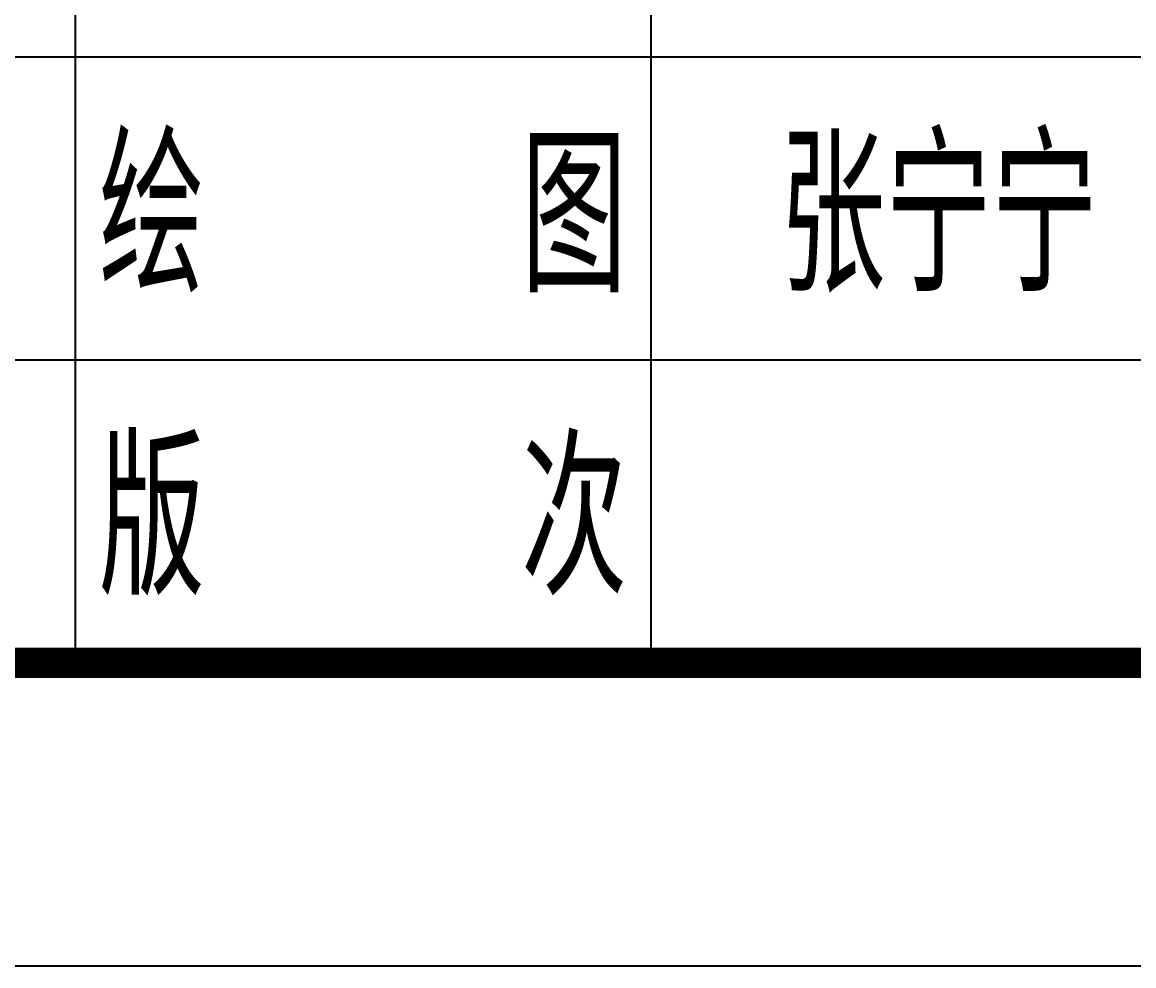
# Model space of a CAD drawing. Extents: x 196430 to 818205, y 904526 to 1974626.
# Drawn here: x 366863 to 370532, y 1781583 to 1784698 of the extents above; entities that cross this region are included whole.
import ezdxf
from ezdxf.enums import TextEntityAlignment as Align

# ---------------------------------------------------------------- set-up
doc = ezdxf.new("R2010")
doc.units = 0
doc.header["$LTSCALE"] = 1000
doc.header["$MEASUREMENT"] = 0
doc.layers.add('FRAME', color=7, linetype='Continuous')
doc.styles.add('FRAME-3', font='romans.shx', dxfattribs={"width": 0.7, "bigfont": 'hztxt.shx'})

# ---------------------------------------------------------------- blocks, each defined once
blk = doc.blocks.new('a1')
at = {"layer": 'FRAME'}
for p, q in [((105819.7, 131240.1), (105819.7, 127240.1)), ((107719.7, 131240.1), (107719.7, 127240.1)), ((87519.7, 129240.1), (115319.7, 129240.1)), ((100119.7, 128240.1), (115319.7, 128240.1)), ((87519.7, 127240.1), (115319.7, 127240.1))]:
    blk.add_line(p, q, dxfattribs=at)
blk.add_lwpolyline([(32219.7, 126240.1), (116319.7, 126240.1), (116319.7, 185640.1), (32219.7, 185640.1)], close=True, dxfattribs=at)
at = {"layer": 'FRAME', "const_width": 100}
blk.add_lwpolyline([(34719.7, 127240.1), (115319.7, 127240.1), (115319.7, 184640.1), (34719.7, 184640.1)], close=True, dxfattribs=at)
at = {"layer": 'FRAME', "style": 'FRAME-3', "width": 0.7}
for s, p in [('绘    图', (106769.7, 128740.1)), ('张宁宁', (108669.7, 128740.1)), ('版    次', (106769.7, 127740.1))]:
    blk.add_text(s, height=500, dxfattribs=at).set_placement(p, align=Align.MIDDLE)

msp = doc.modelspace()

# ---------------------------------------------------------------- block references
at = {"layer": 'FRAME'}
msp.add_blockref('a1', (261218.4, 1655343.1), dxfattribs=at)

doc.saveas('drawing.dxf')
